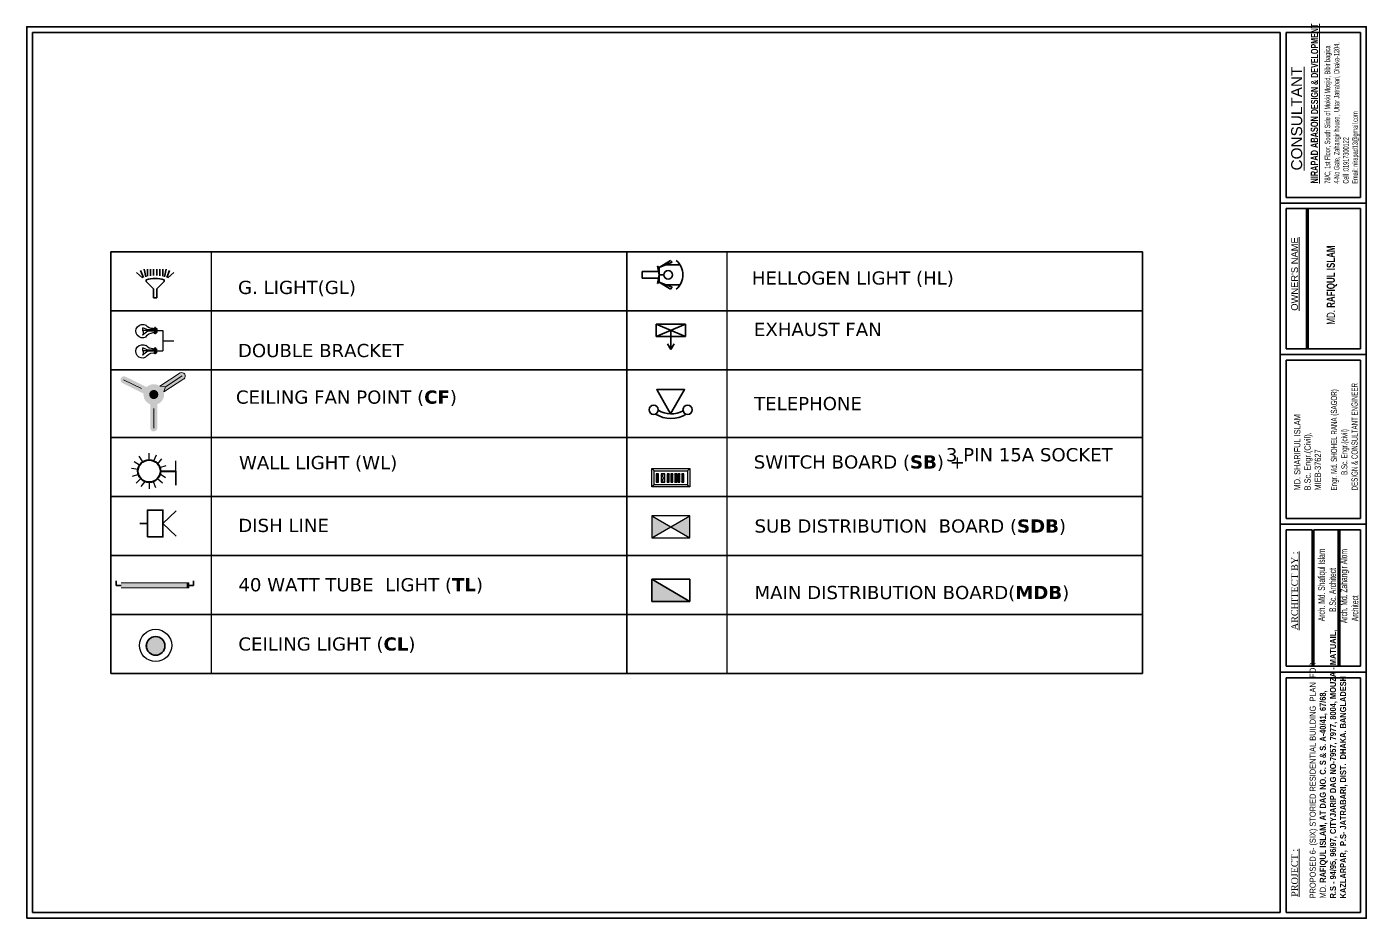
# Model space of a CAD drawing. Header units: inches. Extents: x -159432 to -126829, y -44881 to -40109.
# Drawn here: x -132856 to -132189, y -42613 to -42169 of the extents above; entities that cross this region are included whole.
import ezdxf

# ---------------------------------------------------------------- set-up
doc = ezdxf.new("R2010")
doc.units = ezdxf.units.IN
doc.header["$LTSCALE"] = 10
doc.header["$MEASUREMENT"] = 0
for name, pattern in [('ACAD_ISO02W100', [15, 12, -3]), ('ACAD_ISO03W100', [30, 12, -18]), ('DASHED2', [0.375, 0.25, -0.125]), ('HIDDEN', [0.375, 0.25, -0.125]), ('Solid', [0])]:
    doc.linetypes.add(name, pattern=pattern)
doc.layers.get('0').update_dxf_attribs({"color": 140, "lineweight": 25})
for name, color, linetype, lineweight in [('BADHON WIN-1', 10, 'Continuous', 35), ('Dim-1', 7, 'Continuous', 13), ('door', 123, 'Continuous', 25), ('ELEC', 221, 'Continuous', 30), ('hatch', 141, 'Continuous', 30), ('HIDDEN', 7, 'HIDDEN', 25), ('line', 134, 'Continuous', 30), ('PVC', 20, 'ACAD_ISO02W100', 30), ('Raline', 185, 'Continuous', 30), ('RED', 30, 'Continuous', 25), ('Sb', 104, 'Continuous', 30), ('Sdb', 1, 'Continuous', 25), ('TELE', 5, 'Continuous', 30), ('tele-ph', 84, 'Continuous', 30), ('TEXT', 6, 'Continuous', 25), ('TEXT 02', 7, 'Continuous', 9), ('TREE', 8, 'Continuous', 30), ('WALL-2', 7, 'Continuous', 25)]:
    doc.layers.add(name, color=color, linetype=linetype, lineweight=lineweight)
doc.layers.add('carpet', color=96, linetype='Continuous')
doc.styles.add('222', font='arial.ttf')
doc.styles.add('AR8', font='swisscl.ttf', dxfattribs={"height": 10})
doc.styles.add('AREAL', font='arial.ttf')
doc.styles.add('style1', font='micross.ttf', dxfattribs={"height": 18})
doc.styles.add('TAHER', font='romans.shx', dxfattribs={"height": 3})

# ---------------------------------------------------------------- blocks, each defined once
blk = doc.blocks.new('FAN')
at = {"layer": 'line'}
h = blk.add_hatch(color=256, dxfattribs=at)
h.paths.add_polyline_path([(0, 7.14), (-1.8, 4.97, -0.175801), (1.8, 4.97)])
h.paths.add_polyline_path([(-6.35, -3.07), (-3.81, -3.67, -0.164914), (-5.25, -0.6)])
h.paths.add_polyline_path([(5.96, -4), (5.12, -1.31, -0.175846), (3.09, -4.29), (3.16, -4.33)])
at = {"layer": 'TREE'}
h = blk.add_hatch(color=102, dxfattribs=at)
h.set_gradient(color1=(22, 194, 68), color2=(172, 207, 0), tint=0.41, name='INVCYLINDER')
h.paths.add_polyline_path([(1.8, 17.3, 0.87787), (-1.8, 17.3), (-1.8, 4.97), (0, 7.14), (1.8, 4.97)])
h = blk.add_hatch(color=102, dxfattribs=at)
h.set_gradient(color1=(22, 194, 68), color2=(172, 207, 0), tint=0.41, name='INVCYLINDER')
h.paths.add_polyline_path([(-5.29, 0, 0.024506), (-5.26, -0.52), (-5.2, -0.49), (-5.25, -0.6, 0.164914), (-3.81, -3.67), (-3.6, -3.72), (-3.7, -3.77, 0.665006), (5.29, 0, 1)])
h.paths.add_polyline_path([(-2.34, 0, -1), (2.34, 0, -1)], flags=16)
h = blk.add_hatch(color=44, dxfattribs=at)
h.set_gradient(color1=(181, 129, 26), color2=(245, 162, 0), tint=0.41, name='CYLINDER')
h.paths.add_polyline_path([(-2.34, 0, 1), (2.34, 0, 1)])
h = blk.add_hatch(color=102, dxfattribs=at)
h.set_gradient(color1=(22, 194, 68), color2=(172, 207, 0), tint=0.41, name='INVCYLINDER')
h.paths.add_polyline_path([(5.96, -4), (3.16, -4.33), (13.5, -11.05, 0.87787), (15.46, -8.03), (5.12, -1.31)])
h.paths.add_polyline_path([(-3.7, -3.77, -0.00679), (-3.81, -3.67), (-6.35, -3.07), (-5.25, -0.6, -0.003812), (-5.26, -0.52), (-16.25, -5.98, 0.87787), (-14.64, -9.21)])
at = {"layer": 'Raline', "lineweight": 15}
for p, q in [((0, 7.14), (0, 17.3)), ((-6.35, -3.07), (-15.44, -7.6)), ((3.09, -4.29), (13.5, -11.05)), ((5.96, -4), (3.16, -4.33)), ((5.12, -1.31), (15.46, -8.03)), ((5.12, -1.31), (5.96, -4)), ((5.96, -4), (14.48, -9.54))]:
    blk.add_line(p, q, dxfattribs=at)
blk.add_arc((14.29, -9.41), 1.82, 244.43087, 49.54656, dxfattribs=at)
blk = doc.blocks.new('tele-ph')
at = {"layer": 'tele-ph'}
blk.add_lwpolyline([(259, 150), (0, 300), (0, 0)], close=True, dxfattribs=at)
for centre in [(216, 332), (216, -32)]:
    blk.add_circle(centre, 49.4, dxfattribs=at)
for radius, start, end in [(314, 328.6148, 32.1297), (264, 330.7863, 31.3914)]:
    blk.add_arc((-4, 145), radius, start, end, dxfattribs=at)
blk = doc.blocks.new('fgghghg')
for p, q in [((845.87, -13615.05), (845.87, -13622.48)), ((845.87, -13619.39), (845.87, -13615.05)), ((845.87, -13619.39), (845.87, -13619.39))]:
    blk.add_line(p, q)
at = {"color": 131, "lineweight": 35}
blk.add_line((850.57, -13619.39), (845.87, -13619.39), dxfattribs=at)
blk.add_circle((854.03, -13619.39), 3.45, dxfattribs=at)
blk = doc.blocks.new('fhfgjjj')
at = {"linetype": 'DASHED2', "ltscale": 0.8}
for p, q in [((851.16, -13612.89), (850.38, -13610.87)), ((852.39, -13612.66), (852.39, -13610.5)), ((853.73, -13612.93), (855.05, -13611.16)), ((849.05, -13615.24), (847.17, -13614.03)), ((849.83, -13613.8), (848.22, -13612.35)), ((854.94, -13613.78), (856.53, -13612.32)), ((855.68, -13615.08), (857.75, -13614.43)), ((849.11, -13617.19), (847.05, -13617.86)), ((849.72, -13618.31), (848.39, -13620.06)), ((851, -13619.28), (850.13, -13621.26)), ((852.39, -13619.57), (852.39, -13621.74)), ((854.32, -13618.98), (855.53, -13620.78)), ((855.34, -13617.91), (857.19, -13619.04)), ((855.81, -13616.61), (857.95, -13616.93))]:
    blk.add_line(p, q, dxfattribs=at)
blk.add_blockref('fgghghg', (-1.64, 3.28))
blk = doc.blocks.new('sd')
at = {"layer": 'BADHON WIN-1', "color": 0, "lineweight": 25, "ltscale": 0.13}
for p, q in [((13225.67, 879.3), (13224.92, 880.05)), ((13230.21, 877.92), (13230.22, 876.87)), ((13230.22, 876.87), (13230.21, 876.23)), ((13230.44, 877.92), (13230.42, 876.87)), ((13230.44, 876.23), (13230.42, 876.87)), ((13231.43, 877.92), (13231.45, 876.87)), ((13231.45, 876.87), (13231.43, 876.23)), ((13231.67, 877.92), (13231.65, 876.87)), ((13231.67, 876.23), (13231.65, 876.87)), ((13232.72, 877.92), (13232.74, 876.87)), ((13232.74, 876.87), (13232.72, 876.23)), ((13232.96, 877.92), (13232.93, 876.87)), ((13232.96, 876.23), (13232.93, 876.87)), ((13233.77, 877.92), (13233.79, 876.87)), ((13233.79, 876.87), (13233.77, 876.23)), ((13234.01, 877.92), (13233.99, 876.87)), ((13234.01, 876.23), (13233.99, 876.87)), ((13235.06, 877.92), (13235.08, 876.87)), ((13235.08, 876.87), (13235.06, 876.23)), ((13235.3, 877.92), (13235.27, 876.87)), ((13235.3, 876.23), (13235.27, 876.87)), ((13236.8, 879.3), (13237.54, 880.05)), ((13225.67, 874.67), (13224.92, 873.93)), ((13236.8, 874.67), (13237.54, 873.93))]:
    blk.add_line(p, q, dxfattribs=at)
for points in [[(13224.92, 880.05), (13224.92, 873.93), (13237.54, 873.93), (13237.54, 880.05)], [(13225.67, 879.3), (13225.67, 874.67), (13236.8, 874.67), (13236.8, 879.3)], [(13227.06, 878.45), (13227.06, 875.69), (13226.36, 875.69), (13226.36, 878.45)], [(13226.96, 878.32), (13226.96, 875.78), (13226.45, 875.78), (13226.45, 878.32)], [(13230.69, 878.45), (13230.69, 875.69), (13229.99, 875.69), (13229.99, 878.45)], [(13230.59, 878.32), (13230.59, 875.78), (13230.08, 875.78), (13230.08, 878.32)], [(13231.92, 878.45), (13231.92, 875.69), (13231.22, 875.69), (13231.22, 878.45)], [(13231.82, 878.32), (13231.82, 875.78), (13231.31, 875.78), (13231.31, 878.32)], [(13233.21, 878.45), (13233.21, 875.69), (13232.51, 875.69), (13232.51, 878.45)], [(13233.11, 878.32), (13233.11, 875.78), (13232.59, 875.78), (13232.59, 878.32)], [(13234.26, 878.45), (13234.26, 875.69), (13233.56, 875.69), (13233.56, 878.45)], [(13234.16, 878.32), (13234.16, 875.78), (13233.65, 875.78), (13233.65, 878.32)], [(13235.55, 878.45), (13235.55, 875.69), (13234.85, 875.69), (13234.85, 878.45)], [(13235.45, 878.32), (13235.45, 875.78), (13234.93, 875.78), (13234.93, 878.32)]]:
    blk.add_lwpolyline(points, close=True, dxfattribs=at)
for points in [[(13228.72, 875.69), (13228.01, 875.69), (13228.01, 878.45), (13228.72, 878.45)], [(13228.61, 875.78), (13228.1, 875.78), (13228.1, 878.32), (13228.61, 878.32)], [(13228.6, 878.32), (13229.11, 878.32), (13229.11, 875.78), (13228.6, 875.78)], [(13228.72, 878.45), (13229.21, 878.45), (13229.21, 875.69), (13228.72, 875.69)]]:
    blk.add_lwpolyline(points, dxfattribs=at)
for centre, radius in [((13226.4, 878.4), 0.00699), ((13226.7, 877.73), 0.165), ((13226.7, 876.4), 0.165), ((13227.01, 878.38), 0.00593), ((13228.06, 878.4), 0.00699), ((13228.35, 877.73), 0.165), ((13228.35, 876.4), 0.165), ((13228.66, 878.38), 0.00593), ((13228.85, 877.07), 0.165), ((13230.03, 878.4), 0.00699), ((13230.64, 878.38), 0.00593), ((13231.26, 878.4), 0.00699), ((13231.87, 878.38), 0.00593), ((13232.55, 878.4), 0.00699), ((13233.16, 878.38), 0.00593), ((13233.6, 878.4), 0.00699), ((13234.21, 878.38), 0.00593), ((13234.89, 878.4), 0.00699), ((13235.5, 878.38), 0.00593), ((13226.41, 875.73), 0.0139), ((13227.01, 875.73), 0.0117), ((13228.06, 875.73), 0.0139), ((13228.66, 875.73), 0.0117), ((13230.04, 875.73), 0.0139), ((13230.64, 875.73), 0.0117), ((13231.27, 875.73), 0.0139), ((13231.87, 875.73), 0.0117), ((13232.56, 875.73), 0.0139), ((13233.15, 875.73), 0.0117), ((13233.61, 875.73), 0.0139), ((13234.21, 875.73), 0.0117), ((13234.9, 875.73), 0.0139), ((13235.49, 875.73), 0.0117)]:
    blk.add_circle(centre, radius, dxfattribs=at)
for centre, radius, start, end in [((13230.32, 877.92), 0.116, 356.3279, 183.0261), ((13230.32, 876.3), 0.138, 212.8145, 327.2677), ((13231.55, 877.92), 0.116, 356.3279, 183.0261), ((13231.55, 876.3), 0.138, 212.8145, 327.2677), ((13232.84, 877.92), 0.116, 356.3279, 183.0261), ((13232.84, 876.3), 0.138, 212.8145, 327.2677), ((13233.89, 877.92), 0.116, 356.3279, 183.0261), ((13233.89, 876.3), 0.138, 212.8145, 327.2677), ((13235.18, 877.92), 0.116, 356.3279, 183.0261), ((13235.18, 876.3), 0.138, 212.8145, 327.2677)]:
    blk.add_arc(centre, radius, start, end, dxfattribs=at)
blk = doc.blocks.new('l')
at = {"color": 0, "linetype": 'Continuous', "lineweight": 25}
for p, q in [((551.91, -28082.74), (551.91, -28079.52)), ((548.98, -28084.5), (548.98, -28082.74)), ((554.84, -28082.74), (548.98, -28082.74)), ((554.84, -28084.47), (554.84, -28082.74)), ((548.88, -28087), (547.72, -28088.52)), ((549.92, -28084.81), (548.1, -28084.81)), ((548.1, -28084.81), (548.1, -28085.01)), ((548.1, -28085.01), (549.92, -28085.01)), ((548.43, -28085.51), (548.43, -28084.5)), ((549.57, -28084.5), (548.43, -28084.5)), ((548.88, -28085.01), (548.88, -28087)), ((549.24, -28087), (548.88, -28087)), ((549.06, -28087.04), (549.06, -28088.43)), ((549.24, -28085.01), (549.24, -28087)), ((549.24, -28087), (549.87, -28088.47)), ((549.57, -28085.69), (549.57, -28084.5)), ((549.92, -28084.81), (549.92, -28085.01)), ((554.69, -28087), (553.53, -28088.52)), ((553.94, -28084.78), (553.94, -28084.98)), ((555.77, -28084.78), (553.94, -28084.78)), ((553.94, -28084.98), (555.77, -28084.98)), ((555.42, -28084.47), (554.27, -28084.47)), ((554.27, -28085.48), (554.27, -28084.47)), ((554.69, -28084.98), (554.69, -28087)), ((555.05, -28087), (554.69, -28087)), ((554.87, -28087.04), (554.87, -28088.43)), ((555.05, -28084.98), (555.05, -28087)), ((555.05, -28087), (555.67, -28088.47)), ((555.42, -28085.66), (555.42, -28084.47)), ((555.77, -28084.78), (555.77, -28084.98))]:
    blk.add_line(p, q, dxfattribs=at)
for centre, major_axis, start_param, end_param in [((545.6, -28085.29), (2, -2), -0.20825, 0.710192), ((552.42, -28085.45), (-2.02, -2.02), 5.518323, 6.344407), ((554.7, -28088.54), (-1.37, -1.37), 5.013079, 9.17343), ((551.45, -28085.26), (2, -2), -0.20825, 0.710192), ((558.26, -28085.42), (2.02, -2.02), 3.947526, 4.77361), ((548.86, -28088.57), (-1.37, -1.37), 5.013079, 9.17343)]:
    blk.add_ellipse(centre, major_axis=major_axis, ratio=1, start_param=start_param, end_param=end_param, dxfattribs=at)
for points in [[(549.87, -28088.47), (549.75, -28088.54), (549.47, -28088.68), (548.98, -28088.44), (548.34, -28088.26), (547.89, -28088.46), (547.63, -28088.56)], [(555.67, -28088.47), (555.55, -28088.54), (555.28, -28088.68), (554.78, -28088.44), (554.14, -28088.26), (553.69, -28088.46), (553.44, -28088.56)]]:
    blk.add_open_spline(points, degree=3, knots=[0, 0, 0, 0, 0.794644, 1.855004, 3.186514, 4.834495, 4.834495, 4.834495, 4.834495], dxfattribs=at)
blk = doc.blocks.new('TV')
at = {"layer": 'TELE'}
for p, q in [((0, 7.17), (-3.96, 11.34)), ((0, 7.17), (3.96, 11.34)), ((0, 2.34), (0, 0))]:
    blk.add_line(p, q, dxfattribs=at)
blk.add_lwpolyline([(-4.18, 2.34), (4.18, 2.34), (4.18, 7.17), (-4.18, 7.17)], close=True, dxfattribs=at)

msp = doc.modelspace()

# ---------------------------------------------------------------- hatches: boundary and pattern name
at = {"layer": 'hatch', "linetype": 'ACAD_ISO03W100', "ltscale": 2000}
h = msp.add_hatch(color=180, dxfattribs=at)
h.set_gradient(color1=(40, 18, 237), color2=(33, 15, 194), one_color=1, tint=0.41, name='INVCYLINDER')
h.paths.add_polyline_path([(-132525.64051, -42455.62869), (-132544.59076, -42455.62869), (-132544.59076, -42444.51992)])
at = {"layer": 'Raline'}
h = msp.add_hatch(color=7, dxfattribs=at)
h.set_gradient(color1=(220, 254, 247), one_color=1, tint=1, name='CYLINDER')
h.paths.add_polyline_path([(-132808.286, -42448.83175), (-132808.286, -42446.30571), (-132775.97788, -42446.30571), (-132775.97788, -42448.83175)])
h = msp.add_hatch(color=51, dxfattribs=at)
h.set_gradient(color1=(239, 243, 165), color2=(254, 254, 251), one_color=1, tint=0.99, name='SPHERICAL')
h.paths.add_polyline_path([(-132796.46835, -42477.68291, -1), (-132787.18869, -42477.68291, -1)])
at = {"layer": 'RED'}
h = msp.add_hatch(color=256, dxfattribs=at)
h.paths.add_polyline_path([(-132525.64051, -42423.9505), (-132535.11563, -42418.39612), (-132525.64051, -42412.84174)])
h.paths.add_polyline_path([(-132535.11563, -42418.39612), (-132544.59076, -42423.9505), (-132544.59076, -42412.84174)])
at = {"layer": 'TREE'}
h = msp.add_hatch(color=203, dxfattribs=at)
h.set_gradient(color1=(189, 131, 208), color2=(108, 93, 201), tint=0.56, name='INVCYLINDER')
h.paths.add_polyline_path([(-132808.286, -42448.83175), (-132809.06823, -42448.83175), (-132809.06823, -42446.30571), (-132808.286, -42446.30571)])
h.paths.add_polyline_path([(-132775.31969, -42448.83175), (-132775.97788, -42448.83175), (-132775.97788, -42446.30571), (-132775.31969, -42446.30571)])

# ---------------------------------------------------------------- linework, layer by layer
at = {"layer": 'Dim-1', "color": 5}
for p, q in [((-132809.06823, -42446.30571), (-132775.31969, -42446.30571)), ((-132775.31969, -42448.83175), (-132809.06823, -42448.83175)), ((-132775.31969, -42446.30571), (-132775.31969, -42448.83175))]:
    msp.add_line(p, q, dxfattribs=at)
at = {"layer": 'door'}
msp.add_lwpolyline([(-132544.59076, -42412.84174), (-132544.59076, -42423.9505), (-132525.64051, -42423.9505), (-132525.64051, -42412.84174)], close=True, dxfattribs=at)
at = {"layer": 'ELEC'}
for p, q in [((-132540.92421, -42289.21301), (-132541.81972, -42288.57442)), ((-132540.92421, -42292.90774), (-132541.81972, -42288.57442)), ((-132535.26258, -42285.72249), (-132540.92421, -42289.21301)), ((-132540.92421, -42289.21301), (-132534.4585, -42286.68791)), ((-132537.69136, -42287.95046), (-132530.54185, -42287.95046)), ((-132534.4585, -42286.68791), (-132535.26258, -42285.72249)), ((-132798.42971, -42294.46034, -1.49212), (-132801.3308, -42291.67292, -1.49212)), ((-132797.87367, -42294.23621, -1.49212), (-132799.30679, -42290.76936, -1.49212)), ((-132796.74018, -42293.85108, -1.49212), (-132797.49499, -42290.13603, -1.49212)), ((-132796.54573, -42295.35844, -1.49212), (-132796.54573, -42296.27051, -1.49212)), ((-132795.94203, -42293.63439, -1.49212), (-132795.94203, -42290.13603, -1.49212)), ((-132794.38907, -42293.33386, -1.49212), (-132794.38907, -42290.13603, -1.49212)), ((-132792.83611, -42293.18584, -1.49212), (-132792.83611, -42290.13603, -1.49212)), ((-132791.28315, -42293.18584, -1.49212), (-132791.28315, -42290.13603, -1.49212)), ((-132789.73019, -42293.33386, -1.49212), (-132789.73019, -42290.13603, -1.49212)), ((-132788.17723, -42293.63439, -1.49212), (-132788.17723, -42290.13603, -1.49212)), ((-132787.57353, -42295.35844, -1.49212), (-132787.57353, -42296.27051, -1.49212)), ((-132787.34015, -42293.86278, -1.49212), (-132786.62427, -42290.13603, -1.49212)), ((-132786.27878, -42294.22358, -1.49212), (-132784.85384, -42290.75363, -1.49212)), ((-132785.68955, -42294.46034, -1.49212), (-132782.78846, -42291.67292, -1.49212)), ((-132549.49549, -42294.64107), (-132549.49549, -42291.17441)), ((-132549.49549, -42291.17441), (-132540.92421, -42291.17441)), ((-132540.92421, -42294.64107), (-132549.49549, -42294.64107)), ((-132541.81972, -42297.24107), (-132540.92421, -42292.90774)), ((-132540.92421, -42289.21301), (-132540.92421, -42296.60247)), ((-132538.67726, -42292.90774), (-132540.92421, -42292.90774)), ((-132796.54573, -42296.27051, -1.49212), (-132792.83611, -42299.83479, -1.49212)), ((-132792.83611, -42304.31114), (-132792.83611, -42299.83479)), ((-132791.28315, -42299.83479, -1.49212), (-132787.57353, -42296.27051, -1.49212)), ((-132791.28315, -42299.83479), (-132791.28315, -42304.31114)), ((-132541.81972, -42297.24107), (-132540.92421, -42296.60247)), ((-132535.26258, -42300.09299), (-132540.92421, -42296.60247)), ((-132540.92421, -42296.60247), (-132534.4585, -42299.12757)), ((-132537.69136, -42297.86502), (-132530.54185, -42297.86502)), ((-132534.4585, -42299.12757), (-132535.26258, -42300.09299)), ((-132791.28315, -42304.31114), (-132792.83611, -42304.31114))]:
    msp.add_line(p, q, dxfattribs=at)
at = {"layer": 'ELEC', "extrusion": (0, 0, -1)}
for centre, major_axis, start_param, end_param in [((-132538.54826, -42292.90774), (-6.65873, 6.65873), 1.488222825, 3.224166155), ((-132536.51745, -42292.90774), (-1.52722, 1.52722), 0.7853981634046436, 7.06858347058423)]:
    msp.add_ellipse(centre, major_axis=major_axis, ratio=1, start_param=start_param, end_param=end_param, dxfattribs=at)
at = {"layer": 'ELEC'}
msp.add_ellipse((-132792.05963, -42308.30088, -1.49212), major_axis=(-14.19758, 0), ratio=0.960820499, start_param=4.390903185, end_param=5.033874776, dxfattribs=at)
at = {"layer": 'hatch', "ltscale": 2000}
for p, q in [((-132542.43387, -42323.58865), (-132542.43387, -42317.50679)), ((-132542.39386, -42323.58865), (-132527.83741, -42317.50679)), ((-132542.39386, -42317.50679), (-132527.83741, -42323.58865)), ((-132542.39386, -42317.50679), (-132527.83741, -42317.50679)), ((-132535.11563, -42320.54772), (-132535.11563, -42330.15621)), ((-132527.83741, -42323.58865), (-132527.83741, -42317.50679)), ((-132542.39386, -42323.58865), (-132527.83741, -42323.58865)), ((-132535.11563, -42330.15621), (-132536.78086, -42327.20601)), ((-132535.11563, -42330.15621), (-132533.45041, -42327.20601))]:
    msp.add_line(p, q, dxfattribs=at)
at = {"layer": 'hatch', "linetype": 'ACAD_ISO03W100', "ltscale": 2000}
msp.add_lwpolyline([(-132525.64051, -42455.62869), (-132525.64051, -42444.51992), (-132544.59076, -42444.51992), (-132544.59076, -42455.62869)], close=True, dxfattribs=at)
msp.add_lwpolyline([(-132544.59076, -42444.51992), (-132525.64051, -42455.62869)], dxfattribs=at)
at = {"layer": 'HIDDEN', "linetype": 'Solid', "lineweight": 30, "ltscale": 10}
for points in [[(-132814.07777, -42310.78399), (-132557.13377, -42310.78399), (-132557.13377, -42281.40024), (-132814.07777, -42281.40024)], [(-132557.13377, -42310.78399), (-132300.18977, -42310.78399), (-132300.18977, -42281.40024), (-132557.13377, -42281.40024)], [(-132814.07777, -42340.16774), (-132557.13377, -42340.16774), (-132557.13377, -42310.78399), (-132814.07777, -42310.78399)], [(-132557.13377, -42340.16774), (-132300.18977, -42340.16774), (-132300.18977, -42310.78399), (-132557.13377, -42310.78399)], [(-132814.07777, -42373.87956), (-132557.13377, -42373.87956), (-132557.13377, -42340.16774), (-132814.07777, -42340.16774)], [(-132557.13377, -42373.87956), (-132300.18977, -42373.87956), (-132300.18977, -42340.16774), (-132557.13377, -42340.16774)], [(-132814.07777, -42403.26331), (-132557.13377, -42403.26331), (-132557.13377, -42373.87956), (-132814.07777, -42373.87956)], [(-132557.13377, -42403.26331), (-132300.18977, -42403.26331), (-132300.18977, -42373.87956), (-132557.13377, -42373.87956)], [(-132814.07777, -42432.64706), (-132557.13377, -42432.64706), (-132557.13377, -42403.26331), (-132814.07777, -42403.26331)], [(-132557.13377, -42432.64706), (-132300.18977, -42432.64706), (-132300.18977, -42403.26331), (-132557.13377, -42403.26331)], [(-132814.07777, -42462.03082), (-132557.13377, -42462.03082), (-132557.13377, -42432.64706), (-132814.07777, -42432.64706)], [(-132557.13377, -42462.03082), (-132300.18977, -42462.03082), (-132300.18977, -42432.64706), (-132557.13377, -42432.64706)], [(-132814.07777, -42491.41457), (-132557.13377, -42491.41457), (-132557.13377, -42462.03082), (-132814.07777, -42462.03082)], [(-132557.13377, -42491.41457), (-132300.18977, -42491.41457), (-132300.18977, -42462.03082), (-132557.13377, -42462.03082)]]:
    msp.add_lwpolyline(points, close=True, dxfattribs=at)
at = {"layer": 'line'}
for p, q in [((-132231.62263, -42610.34665), (-132231.62263, -42172.33154)), ((-132228.60485, -42254.3969), (-132228.60485, -42172.33154)), ((-132191.61343, -42254.3969), (-132228.60485, -42254.3969)), ((-132188.69558, -42257.262), (-132231.62263, -42257.262)), ((-132228.60485, -42329.70006), (-132228.60485, -42259.96793)), ((-132191.61343, -42259.96793), (-132228.60485, -42259.96793)), ((-132218.4577, -42329.70006), (-132218.4577, -42259.96793)), ((-132217.62402, -42329.70006), (-132217.62402, -42259.96793)), ((-132188.69558, -42332.56516), (-132231.62263, -42332.56516)), ((-132207.99847, -42329.70006), (-132228.60485, -42329.70006)), ((-132228.60485, -42414.27946), (-132228.60485, -42335.43026)), ((-132207.1648, -42335.43026), (-132228.60485, -42335.43026)), ((-132191.61343, -42329.70006), (-132207.99847, -42329.70006)), ((-132207.99847, -42414.27946), (-132228.60485, -42414.27946)), ((-132191.61343, -42414.27946), (-132207.99847, -42414.27946)), ((-132188.69558, -42417.02507), (-132231.62263, -42417.02507)), ((-132228.60485, -42487.80072), (-132228.60485, -42419.85049)), ((-132215.64602, -42419.85049), (-132228.60485, -42419.85049)), ((-132228.60485, -42472.20141), (-132228.60485, -42419.85049)), ((-132215.64602, -42487.80072), (-132215.64602, -42419.85049)), ((-132191.61343, -42419.85049), (-132214.81234, -42419.85049)), ((-132214.81234, -42487.80072), (-132214.81234, -42419.85049)), ((-132202.7362, -42487.61697), (-132202.7362, -42419.85049)), ((-132201.90252, -42487.61697), (-132201.90252, -42419.85049)), ((-132215.64602, -42487.80072), (-132228.60485, -42487.80072)), ((-132191.61343, -42487.80072), (-132214.81234, -42487.80072)), ((-132188.69558, -42490.71857), (-132231.62263, -42490.71857)), ((-132191.61343, -42493.63642), (-132228.60485, -42493.63642)), ((-132228.60485, -42610.34665), (-132228.60485, -42493.63642))]:
    msp.add_line(p, q, dxfattribs=at)
msp.add_lwpolyline([(-132856.03098, -42613.2645), (-132188.69558, -42613.2645), (-132188.69558, -42169.41369), (-132856.03098, -42169.41369)], close=True, dxfattribs=at)
for points in [[(-132231.62263, -42172.33154), (-132853.11313, -42172.33154), (-132853.11313, -42610.34665), (-132231.62263, -42610.34665)], [(-132191.61343, -42254.3969), (-132191.61343, -42172.33154), (-132228.60485, -42172.33154)], [(-132191.61343, -42329.70006), (-132191.61343, -42259.96793)], [(-132191.61343, -42414.27946), (-132191.61343, -42335.43026), (-132207.1648, -42335.43026)], [(-132191.61343, -42487.80072), (-132191.61343, -42419.85049)], [(-132228.60485, -42610.34665), (-132191.61343, -42610.34665), (-132191.61343, -42493.63642)]]:
    msp.add_lwpolyline(points, dxfattribs=at)
at = {"layer": 'Raline', "color": 5}
for p, q in [((-132811.48903, -42447.56873), (-132811.48903, -42445.23719)), ((-132809.06823, -42447.56873), (-132811.48903, -42447.56873)), ((-132775.97788, -42448.83175), (-132775.97788, -42446.30571)), ((-132775.31969, -42447.56873), (-132772.89889, -42447.56873)), ((-132772.89889, -42447.56873), (-132772.89889, -42445.23719))]:
    msp.add_line(p, q, dxfattribs=at)
at = {"layer": 'Raline', "lineweight": 25}
for centre, radius in [((-132791.833, -42477.42213), 8.00525), ((-132791.833, -42477.68315), 4.65163)]:
    msp.add_circle(centre, radius, dxfattribs=at)
at = {"layer": 'Raline'}
msp.add_circle((-132791.82852, -42477.68291), 4.63983, dxfattribs=at)
at = {"layer": 'Sdb'}
for p, q in [((-132544.59076, -42423.9505), (-132525.64051, -42412.84174)), ((-132544.59076, -42412.84174), (-132525.64051, -42423.9505))]:
    msp.add_line(p, q, dxfattribs=at)
at = {"layer": 'WALL-2'}
for points in [[(-132763.98407, -42491.41457), (-132763.98407, -42281.40024)], [(-132507.04008, -42491.41457), (-132507.04008, -42281.40024)]]:
    msp.add_lwpolyline(points, dxfattribs=at)

# ---------------------------------------------------------------- block references
at = {"xscale": 1.621829223644454, "yscale": 1.621829223644454, "zscale": 1.621829223632812, "rotation": 180}
msp.add_blockref('fhfgjjj', (-131412.59916, -64473.62164), dxfattribs=at)
at = {"layer": 'carpet', "xscale": -0.973097534122644, "yscale": 0.9730975341808517, "zscale": 0.9730975341796875, "rotation": 180}
msp.add_blockref('FAN', (-132792.75802, -42352.51043), dxfattribs=at)
at = {"layer": 'Dim-1', "color": 3, "xscale": -1.728000000002794, "yscale": 1.728000000002794, "zscale": 1.728, "rotation": 270}
msp.add_blockref('l', (-84261.33935, -43279.45073), dxfattribs=at)
at = {"layer": 'PVC', "ltscale": 15, "xscale": -1.596488142036833, "yscale": 1.596488142036833, "zscale": 1.59648814201355, "rotation": 270}
msp.add_blockref('TV', (-132799.64767, -42416.75447), dxfattribs=at)
at = {"layer": 'Sb', "xscale": -1.492991999984952, "yscale": 1.492992000014056, "zscale": 1.492992, "rotation": 180}
msp.add_blockref('sd', (-152289.23899, -41084.62911), dxfattribs=at)
at = {"layer": 'tele-ph', "xscale": -0.04636291071074083, "yscale": 0.04636291071074083, "zscale": 0.0463629106991854, "rotation": 90}
msp.add_blockref('tele-ph', (-132528.29528, -42350.09258), dxfattribs=at)

# ---------------------------------------------------------------- texts
at = {"layer": 'TEXT', "char_height": 6.5782524, "attachment_point": 7, "style": 'TAHER'}
for s, insert, width in [('{\\fVerdana|b0|i0|c0|p34;G. LIGHT(GL)}', (-132750.7909, -42303.64813), 63.0750509), ('{\\fVerdana|b0|i0|c0|p34; HELLOGEN LIGHT (HL)}', (-132497.67771, -42298.958), 117.9971928), ('{\\fVerdana|b0|i0|c0|p34;EXHAUST FAN}', (-132493.75061, -42323.50247), 64.4398573), ('{\\fVerdana|b0|i0|c0|p34;DOUBLE BRACKET}', (-132750.82141, -42334.01406), 117.9971928), ('{\\fVerdana|b0|i0|c0|p34; CEILING FAN POINT (\\fVerdana|b1|i0|c0|p34;CF\\fVerdana|b0|i0|c0|p34;)}', (-132754.70745, -42358.27414), 117.9971928), ('{\\fVerdana|b0|i0|c0|p34;TELEPHONE}', (-132493.6434, -42360.43473), 53.4826058), ('{\\fVerdana|b0|i0|c0|p34; 3 PIN 15A SOCKET}', (-132400.97364, -42385.89968), 103.3380852), ('{\\fVerdana|b0|i0|c0|p34;WALL LIGHT (WL)}', (-132750.32063, -42390.89043), 81.266776), ('{\\fVerdana|b0|i0|c0|p34;SWITCH BOARD (\\fVerdana|b1|i0|c0|p34;SB\\fVerdana|b0|i0|c0|p34;) +}', (-132493.83412, -42390.5714), 109.704162), ('{\\fVerdana|b0|i0|c0|p34;DISH LINE}', (-132750.65338, -42421.10123), 47.8409481), ('{\\fVerdana|b0|i0|c0|p34;SUB DISTRIBUTION  BOARD (\\fVerdana|b1|i0|c0|p34;SDB\\fVerdana|b0|i0|c0|p34;)}', (-132493.45503, -42422.45575), 164.5413003), ('{\\fVerdana|b0|i0|c0|p34;40 WATT TUBE  LIGHT (\\fVerdana|b1|i0|c0|p34;TL\\fVerdana|b0|i0|c0|p34;)}', (-132750.60846, -42451.69699), 125.463443), ('{\\fVerdana|b0|i0|c0|p34;MAIN DISTRIBUTION BOARD(\\fVerdana|b1|i0|c0|p34;MDB\\fVerdana|b0|i0|c0|p34;)}', (-132493.45503, -42455.57012), 164.1069602), ('{\\fVerdana|b0|i0|c0|p34;CEILING LIGHT (\\fVerdana|b1|i0|c0|p34;CL\\fVerdana|b0|i0|c0|p34;)}', (-132750.62718, -42481.19872), 92.8681802)]:
    msp.add_mtext(s, dxfattribs=dict(at, insert=insert, width=width))
at = {"layer": 'TEXT 02', "color": 1, "insert": (-132216.35419, -42247.47476), "char_height": 3.96687255, "width": 100.9916118, "attachment_point": 1, "rotation": 90, "style": 'AR8'}
msp.add_mtext('\\pt1.04;{\\fArial Narrow|b1|i0|c0|p34;\\H0.9231x;\\W0.7;\\LNIRAPAD ABASON\\fArial Narrow|b0|i0|c0|p34;\\H0.965x; \\fArial Narrow|b1|i0|c0|p34;DESIGN & DEVELOPMENT}', dxfattribs=at)
at = {"layer": 'TEXT 02', "attachment_point": 1, "rotation": 90}
for s, insert, char_height, width, style in [('\\pt1.387;{\\fArial|b0|i0|c0|p34;\\L\\C7;CONSULTANT}', (-132226.07508, -42240.94139), 5.4576669, 36.1740716, 'AR8'), ("{\\fSwis721 Lt BT|b0|i0|c0|p34;\\L\\C0;OWNER'S NAME}", (-132226.05448, -42310.78553), 3.3320441, 35.566677, '222'), ('{\\fArial|b0|i0|c161|p34;\\W0.7;MD.\\fArial|b1|i0|c0|p34; RAFIQUL ISLAM}', (-132208.37445, -42317.72629), 4.0573397, 57.6982387, 'AREAL'), ('{\\fArial Narrow|b0|i0|c0|p34;\\W0.7;Engr. Md. SHOHEL RANA (SAGOR)\\P         B.Sc. Engr.(civil)  \\PDESIGN & CONSULTANT ENGINEER  }', (-132206.29256, -42400.26297), 3.0808933, 67.7429404, '222'), ('{\\fArial Narrow|b0|i0|c0|p34;MD. SHARIFUL ISLAM\\PB.Sc. Engr.(Civil),\\PMIEB-37627}', (-132224.59481, -42400.26297), 3.0808933, 67.7429404, '222'), ('{\\fTimes New Roman|b0|i0|c0|p18;\\LARCHITECT BY :}', (-132226.04274, -42469.84318), 3.3320441, 39.6105696, '222'), ('{\\fArial Narrow|b0|i0|c0|p34;\\W0.7;\\P Arch. Md. Shafiqul Islam\\P      B.Sc. Architect\\PArch. Md. Zahangir Alom\\P Architect}', (-132218.17747, -42466.34868), 3.3320441, 55.0011886, '222'), ('\\pt6.13;{\\fArial|b0|i0|c161|p34;\\W0.7;PROPOSED 6- (SIX) STORIED RESIDENTIAL BUILDING  PLAN  FOR \\fArial|b0|i0|c0|p34;\\P\\fArial|b0|i0|c161|p34;MD.\\fArial|b1|i0|c0|p34; RAFIQUL ISLAM, AT DAG NO. C. S & S. A-40/41, 67/68,\\PR.S - 94/95, 96/97, CITYJARIP DAG NO-7957, 7977, 8004, MOUZA - MATUAIL, \\PKAZLARPAR,  P.S- JATRABARI, DIST.  DHAKA. BANGLADESH}', (-132216.8732, -42603.42675), 3.02913097, 106.9943609, 'AREAL'), ('{\\fTimes New Roman|b0|i0|c0|p18;\\LPROJECT :}', (-132226.04274, -42602.65015), 3.3320441, 24.0627518, '222')]:
    msp.add_mtext(s, dxfattribs=dict(at, insert=insert, char_height=char_height, width=width, style=style))
at = {"layer": 'TEXT 02', "color": 3, "insert": (-132209.38313, -42247.50863), "char_height": 2.7511162, "width": 75.866334, "attachment_point": 1, "rotation": 90, "style": 'style1'}
msp.add_mtext('{\\fArial Narrow|b0|i0|c0|p34;\\W0.7;78/C, 1st Floor, South Side of Mokki Mosjid, Bibir bagica\\P4-No Gate, Zahangir house,  Uttar Jatrabari, Dhaka-1204. \\PCell :01917300122 \\PEmail: nirapad13@gmail.com}', dxfattribs=at)

doc.saveas('drawing.dxf')
